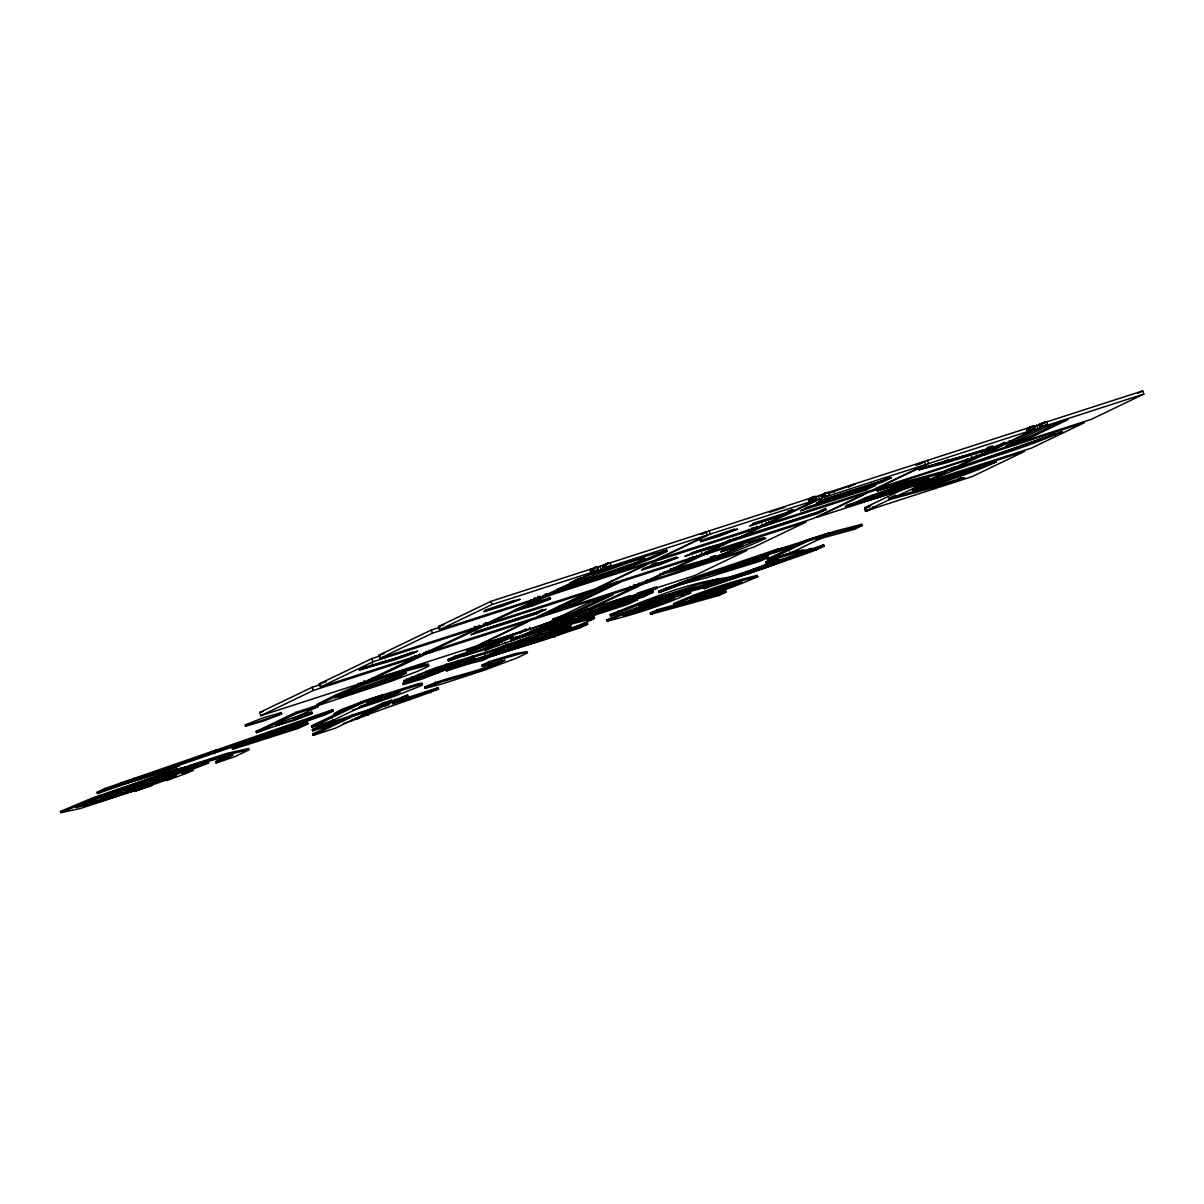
<?xml version="1.0" encoding="UTF-8"?>
<svg xmlns="http://www.w3.org/2000/svg" width="1204" height="1204" viewBox="0 0 1204 1204"><rect width="100%" height="100%" fill="white"/><g stroke="black" fill="none" stroke-linecap="round" stroke-linejoin="round"><path stroke-width="1.5" d="M364.857 682.096L364.887 681.223M424.425 653.456L424.47 652.583M484.008 624.816L484.038 623.943M543.576 596.191L543.621 595.318M583.127 611.602L583.172 610.729M642.71 582.977L642.74 582.104M702.278 554.337L702.323 553.464M761.861 525.712L761.711 523.966M867.046 507.832L867.091 506.959M920.563 483.857L920.609 482.985M980.146 455.217L980.176 454.344M594.686 618.043L570.892 624.184L570.455 622.889L594.249 616.764L593.798 618.856L573.39 627.705M864.969 497.974L861.026 499.976L861.462 501.27L883.465 492.767L912.993 483.737L912.557 482.458L909.186 483.225L883.029 491.473M933.521 481.058L928.976 482.954L928.495 484.986L950.498 476.468L980.026 467.453L979.589 466.174L976.218 466.941L951.777 474.617M911.533 483.225L912.557 482.458M912.993 483.737L891.457 492.09L861.462 501.27M980.026 467.453L958.489 475.806L928.495 484.986M360.237 684.068L361.26 683.3L356.82 684.73L364.3 681.84L364.255 680.501M364.3 681.84L363.277 682.593L419.82 655.428M372.698 680.034L376.762 677.822L370.561 680.727L368.499 679.613M418.766 655.924L420.828 654.675M415.726 657.384L423.883 653.2M375.738 678.574L476.062 646.172L528.511 620.978L428.188 653.366L435.306 649.934L535.645 617.547L588.094 592.338L487.755 624.741L491.819 622.513M432.236 651.153L428.188 653.366M432.266 651.409L433.244 649.302M435.306 649.934L436.33 649.182M422.86 653.968L478.951 627.585L475.309 628.759L476.272 626.667M480.411 626.035L477.266 627.48L475.204 626.366M491.849 622.769L495.913 620.542L488.433 623.446L550.363 594.641L551.342 592.549M475.309 628.759L538.519 598.945L534.877 600.119L535.9 599.366M494.889 621.309L595.212 588.906L647.662 563.698L547.338 596.1L548.362 595.348M551.417 594.129L555.495 591.916L549.295 594.821L547.233 593.707M592.323 572.171L591.044 572.156L590.216 569.718L597.681 566.828L598.508 569.266L592.323 572.171L492 604.574L439.55 629.782L438.467 626.562L490.901 601.353L591.239 568.965M594.279 567.505L593.301 569.597L595.363 570.711L594.46 571.494L598.102 570.305L534.877 600.119M609.946 566L604.784 568.153L602.722 567.039L603.686 564.947L608.848 562.795L610.142 562.81L610.97 565.248L606.906 567.46L610.97 565.248M607.824 566.693L605.747 565.579L606.726 563.487M574.323 613.152L576.385 614.266L579.53 612.821M578.507 613.573L582.586 611.361L576.385 614.266M586.784 609.134L587.552 610.232L590.968 609.555L591.947 607.463M590.968 609.555L595.032 607.328L560.056 621.264L559.619 619.985L575.527 613.634M581.562 612.114L637.653 585.731L634.011 586.905L635.02 586.152M638.06 584.692L634.011 586.905M629.812 586.483L630.595 587.582L638.09 584.948L639.068 582.841M638.09 584.948L642.153 582.721L631.874 587.597L531.551 619.985L479.102 645.193L579.425 612.806L578.146 612.791M594.008 608.095L694.347 575.693L746.796 550.484L646.458 582.886L647.436 580.795M642.274 582.465L643.041 583.564L651.575 580.162L650.175 580.132M650.551 580.93L654.615 578.703L587.552 610.232M641.13 583.473L697.221 557.091L693.579 558.28L694.603 557.512M693.579 558.28L697.643 556.052M786.934 513.973L749.61 525.892L793.24 510.947L792.804 509.668L786.498 512.693L786.934 513.973L751.025 530.332L650.702 562.719L598.253 587.928L698.696 555.556M697.673 556.308L701.736 554.081L701.691 552.756M653.591 579.455L753.915 547.067L806.364 521.859L706.041 554.246L710.089 552.034L710.044 550.695M705.935 551.853L706.703 552.967L710.119 552.29L711.097 550.198M710.119 552.29L714.183 550.062L674.014 568.739L673.578 567.445M730.557 541.078L730.121 539.798L719.616 544.84L720.052 546.119L714.439 547.414A39.747 1.731 -18.8 0 0 691.653 554.186L684.941 556.353C708.193 545.171 734.801 542.778 756.804 528.466L753.162 529.64L754.125 527.548M753.162 529.64L757.211 527.427L757.165 526.088M757.241 527.668L758.264 526.916M760.296 526.208L761.304 525.456M713.174 550.83L813.498 518.427L865.947 493.219L765.609 525.621L769.672 523.394M765.503 523.228L766.286 524.327L769.702 523.65L770.665 521.558M769.702 523.65L773.766 521.437L773.721 520.098M816.794 498.787L810.608 501.692L808.546 500.578L809.509 498.486L815.966 496.349L816.794 498.787L812.73 500.999L813.708 498.907M812.549 497.026L811.526 497.779L812.354 500.217L815.77 499.54M828.232 495.521L821.775 497.658L820.947 495.22L828.412 492.331L829.24 494.769L825.191 496.981L826.215 496.229M825.011 492.993L824.033 495.1L826.094 496.214M867.632 507.215L868.656 506.448L865.014 507.621L866.097 510.842L869.755 509.668L865.42 511.113L864.592 508.675L870.778 505.77M865.42 511.113L869.845 509.683M868.821 510.436L872.9 508.223L872.84 506.884M911.759 485.393L913.821 486.506L916.966 485.061L915.582 485.031M915.943 485.829L920.022 483.602L913.821 486.506M871.877 508.976L972.2 476.573L1024.649 451.365L924.311 483.767L925.289 481.675M924.311 483.767L928.374 481.555M924.205 481.374L924.988 482.473L928.404 481.811L929.383 479.704M928.404 481.811L932.468 479.583L895.957 496.484L895.52 495.205L888.597 498.531L889.034 499.81L866.097 510.842M949.294 468.883L945.14 470.869L945.576 472.164L877.37 491.006L876.933 489.727L952.499 468.838L975.496 456.933M971.327 456.767L973.404 457.881L976.549 456.436L976.504 455.097M975.526 457.189L979.589 454.962L973.404 457.881M931.444 480.336L1031.783 447.948L1084.217 422.739L983.894 455.127L988.996 452.418L987.611 452.373L984.571 453.848L1091.351 419.308L1143.8 394.099L1142.701 390.894L1042.378 423.281L1046.697 421.836L1047.525 424.275L1043.477 426.502L1046.502 425.042M991.027 451.711L992.051 450.943L950.302 470.373L949.866 469.078L945.2 471.321M1035.079 428.308L1028.893 431.213L1027.599 431.198L1026.771 428.759L1034.251 425.87L1035.079 428.308L1031.015 430.52L1032.039 429.768M1030.835 426.532L1029.811 427.3L1030.639 429.738L1034.055 429.06M1047.525 424.275L1040.06 427.164L1039.233 424.726L1045.418 421.821M1039.233 424.726L1043.281 422.514M244.894 725.034L262.261 718.171L281.45 712.482L280.412 713.189M461.704 655.021L479.388 648.053L498.757 642.304L497.719 643.011M701.089 539.753L700.006 540.491L702.037 540.144M275.55 724.522L292.888 717.689L312.017 712.015L310.978 712.708M424.214 664.623L425.268 663.901L393.422 674.195M550.318 597.47L515.779 609.675M662.952 551.372L664.006 550.649M207.118 762.523L208.397 761.711L176.521 770.906M128.407 788.981L148.303 782.766L148.739 784.045L100.218 800.856L99.781 799.576L114.892 793.602L166.017 775.737L165.58 774.458L161.381 776.475M547.549 636.103L568.544 627.781L570.952 626.336L570.515 625.042M232.688 753.87L215.621 761.696L216.058 762.975L234.103 756.955L249.258 749.746L226.894 754.757L175.227 771.794L174.791 770.515L226.457 753.478L248.822 748.467M754.923 576.746L757.331 575.346C728.826 582.33 700.397 591.706 673.548 603.671L675.158 603.64M928.615 477.085L913.249 483.797L884.458 493.836M354.668 687.8L333.944 696.424L341.981 694.979L367.807 686.822L404.017 673.277M336.699 696.424L334.381 697.718L342.418 696.258L377.514 684.925L400.044 676.497L406.47 672.901A35.383 1.55 -18.8 0 0 391.812 676.783L336.699 696.424L336.262 695.144M575.015 581.893L572.683 583.172L580.719 581.728L615.831 570.38L638.346 561.967L644.772 558.355A35.383 1.55 -18.8 0 0 630.113 562.238L575.015 581.893L574.564 580.599L581.983 577.423M412.776 680.426L404.544 682.307L403.957 680.531L435.863 667.693L492.135 650.265L508.148 644.245L508.585 645.525L490.6 654.163L466.399 662.606M404.544 682.307C436.284 665.285 474.526 658.723 508.585 645.525M764.149 537.706L715.944 556.76L674.014 568.739M358.115 684.745L361.155 683.285L260.832 715.688L259.733 712.467L312.182 687.258L320.971 684.429M420.723 654.645L320.399 687.048L319.316 683.842L371.75 658.633L380.554 655.789M475.971 627.465L480.306 626.02L379.982 658.407L378.884 655.202L431.333 629.993L440.137 627.149M148.438 775.933L97.524 793.556L97.088 792.277L104.929 788.5L217.292 749.595L217.743 750.89L209.887 754.652L171.269 768.032M97.524 793.556L105.365 789.779L131.703 780.674M260.832 715.688L313.266 690.479L413.604 658.076L416.644 656.616L416.704 655.292M320.399 687.048L372.849 661.839L473.172 629.436L478.334 627.299L479.312 625.207M379.982 658.407L432.417 633.199L532.755 600.811L537.917 598.659L538.895 596.567M99.781 799.576L111.882 794.821M100.218 800.856L121.137 793.195L108.285 796.672M590.216 569.718L596.401 566.813M148.303 782.766L143.08 785.279L143.517 786.558M173.06 770.861L177.003 768.98L177.44 770.259L99.044 797.861L76.078 807.583L103.679 800.555L136.368 789.99L135.932 788.71M209.451 753.373L217.292 749.595M135.6 789.342L169.899 777.167M133.915 790.155L134.351 791.434L171.796 777.919L174.926 776.64L146.557 785.58L146.12 784.286L186.214 769.762M164.406 775.496L174.926 771.418M220.332 748.617L212.491 752.395L212.927 753.674L325.291 714.785L333.147 711.007L332.71 709.728L220.332 748.617L220.768 749.911L212.927 753.674M283.376 723.258L256.557 732.709L256.121 731.415L295.778 712.362L317.645 705.303L318.082 706.582L293.294 718.502M596.657 567.746L603.686 564.947M590.261 571.057L593.301 569.597M177.44 770.259L92.843 799.275L60.636 812.79L80.517 808.441L136.368 789.99M148.739 784.045L125.487 791.103L166.017 775.737M602.662 565.699L608.848 562.795M146.557 785.58L190.277 769.221L163.443 777.453L163.007 776.174M163.443 777.453L175.363 772.697L208.834 762.99L182.015 773.284L193.392 770.214L187.177 773.058L166.408 780.598M256.557 732.709L296.214 713.641L318.082 706.582M411.542 656.963L412.31 658.061L416.644 656.616M471.11 628.322L471.893 629.436L476.212 627.976M530.693 599.697L531.461 600.796L535.795 599.351M535.554 598.824L539.874 597.38L536.833 598.839L534.772 597.726M591.044 572.156L594.084 570.696M428.579 664.518L428.052 663.916C389.735 673.322 351.779 685.723 316.923 704.445L317.359 705.725L319.737 704.987L391.451 681.163L417.005 671.516L425.328 667.859L429.015 665.797L428.489 665.21C390.171 674.601 352.215 687.002 317.359 705.725M477.266 627.48L480.306 626.02M569.733 582.932L579.38 578.296M602.722 567.039L605.747 565.579M594.46 571.494L598.508 569.266M311.023 708.479L317.645 705.303M369.282 680.712L429.091 652.598L424.771 654.043L423.989 652.944M483.572 624.304L484.339 625.403L488.673 623.958L428.85 652.071L433.184 650.627L431.905 650.611M543.139 595.664L543.922 596.778L548.241 595.333M590.592 572.908L591.029 574.188L604.784 568.153M603.505 568.137L606.53 566.678M370.561 680.727L373.616 679.267L371.539 678.153M489.712 623.461L492.767 621.986L491.473 621.986M549.295 594.821L552.335 593.361L551.056 593.346M487.755 624.741L490.796 623.281M547.338 596.1L550.363 594.641M232.191 748.03L238.392 745.05L307.426 722.52L307.863 723.8L298.366 728.36L232.628 749.324L232.191 748.03L258.845 739.542M529.941 604.754L534.907 602.376M232.628 749.324L238.828 746.345L307.863 723.8M324.854 713.49L332.71 709.728M301.09 725.56L307.426 722.52M475.821 631.799L536.231 612.535L542.568 609.495M701.074 534.29L706.146 531.852L707.245 535.073L654.795 560.281L554.472 592.669M536.668 613.814L546.164 609.254L477.13 631.799L470.93 634.779L536.668 613.814L536.231 612.535M702.414 534.124L709.186 530.874L809.509 498.486M493.173 646.142L448.37 660.966L447.933 659.672L455.052 656.255L475.776 649.392M496.936 643.809L513.416 636.675L466.926 652.041L466.49 650.762L473.654 647.316L520.188 631.919L526.464 628.909M810.608 501.692L710.27 534.094L657.836 559.288L758.159 526.9M311.55 725.861L361.396 701.902L382.285 695.159L382.721 696.439L332.876 720.398L311.986 727.156L311.55 725.861L318.503 723.619M448.37 660.966L462.396 655.247M466.926 652.041C494.453 641.04 522.837 632.19 550.634 621.866L541.228 626.381L564.224 618.781L563.788 617.501L544.328 623.928M311.986 727.156L361.832 703.181L382.721 696.439M370.651 700.743L382.285 695.159M553.328 610.202L570.741 604.589L617.276 582.224M339.573 722.189L312.724 730.858L312.287 729.579L320.219 725.756L364.962 711.308M571.178 605.868L621.023 581.908L600.134 588.651L550.288 612.61L571.178 605.868L570.741 604.589M312.724 730.858L320.655 727.05L349.295 717.795M487.891 647.451L484.595 649.031L485.031 650.31L536.728 631.739M487.861 645.389L501.677 640.814L511.369 636.163M485.031 650.31L494.904 645.57M446.202 669.605L454.089 665.812L491.804 654.329L492.24 655.623L481.75 660.665L476.122 661.959A39.747 1.731 -18.8 0 0 453.351 668.732L446.639 670.899L446.202 669.605L451.229 667.979M312.679 734.094L352.32 715.041L374.549 707.862L374.986 709.141L335.344 728.194L313.115 735.373L312.679 734.094L316.095 732.995M510.857 639.143L554.502 624.199L554.939 625.493L548.633 628.518L511.309 640.423L510.857 639.143L535.75 631.197M446.639 670.899L454.525 667.106L492.24 655.623M313.115 735.373L352.757 716.32L374.986 709.141M511.309 640.423L554.939 625.493M564.224 618.781L557.016 622.242L533.974 629.873L522.671 635.306L543.922 628.277M366.753 710.736L382.571 703.136L391.857 700.141L392.293 701.42L352.652 720.474L343.366 723.469M364.646 712.617L374.549 707.862M552.696 619.006L573.209 612.369L611.211 594.114M808.486 499.239L814.672 496.334M367.19 712.015L383.007 704.415L392.293 701.42M383.594 704.099L391.857 700.141M493.429 651.304L508.148 644.245M811.993 498.2L815.289 496.62L811.646 497.794L812.926 497.809M361.847 715.041L378.372 707.094M386.634 703.121L407.599 695.054L408.036 696.333L392.218 703.934L438.512 688.989L438.075 687.71L393.557 702.082M496.469 650.326L511.188 643.252L539.437 633.093L627.916 604.393L637.488 599.803L637.051 598.508M808.546 500.578L811.571 499.118M813.377 498.02L821.971 494.453M573.646 613.664L613.303 594.61L591.059 601.789L551.417 620.843L573.646 613.664L573.209 612.369M482.548 657.76L495.04 652.944M820.947 495.22L827.133 492.316M355.24 718.216L355.677 719.495L395.333 700.442L408.036 696.333M493.204 651.906L493.64 653.185L511.625 644.546L570.892 624.184M542.974 629.481L547.293 627.404M488.613 655.864L491.804 654.329M549.761 626.471L554.502 624.199M689.395 557.843L690.163 558.942L696.619 556.82M748.963 529.203L749.746 530.317L756.187 528.18M809.329 501.677L812.354 500.217M401.278 698.094L407.599 695.054M820.993 496.56L824.033 495.1M527.096 651.56L514.815 653.742L489.486 661.553L481.901 665.21L482.337 666.489L489.923 662.847L504.13 658.347L523.018 652.974L527.533 652.839L516.862 657.986L484.76 670.026L442.064 683.962L425.208 688.312L424.771 687.032C449.483 675.76 477.476 672.931 501.978 660.529M491.653 654.886L497.959 651.861L587.326 622.874L587.763 624.154L579.831 627.976L492.09 656.165L491.653 654.886L495.22 653.757M637.714 584.151L639.008 584.166L538.685 616.568L591.119 591.36L691.457 558.957L701.736 554.081M706.703 552.967L730.392 541.634L818.133 513.431L826.064 509.623L825.628 508.344L817.697 512.151L729.955 540.355L722.656 543.862L723.092 545.141M792.683 510.195L789.538 511.715L789.974 512.994M557.106 624.063L550.74 627.118L551.176 628.398L570.395 622.047M560.056 621.264L579.229 614.913L567.882 620.376L548.723 626.712L548.287 625.433L573.932 615.966M829.12 493.324L855.021 484.008L848.474 487.153M720.052 546.119L700.713 554.848M793.24 510.947L816.372 499.826L812.73 500.999M355.677 719.495C382.887 708.328 411.166 699.825 438.512 688.989M425.208 688.312C450.793 676.573 480.2 674.135 505.093 660.183L482.337 666.489M492.09 656.165L498.396 653.14L587.763 624.154M646.352 580.494L647.135 581.592L663.509 573.781C698.38 564.571 733.131 553.554 765.834 538.308L761.319 538.429L742.432 543.802L728.224 548.302L720.639 551.944L743.395 545.638C717.885 557.332 690.524 565.248 663.389 572.427M701.842 553.825L702.624 554.924L706.944 553.479M736.261 537.315L736.697 538.609L766.527 524.839L762.207 526.283L761.425 525.185M766.286 524.327L823.054 497.673M821.775 497.658L824.815 496.198M551.176 628.398L560.718 623.822L541.529 630.159M767.565 524.342L773.766 521.437M646.458 582.886L650.521 580.674L650.476 579.335M706.041 554.246L709.066 552.786M765.609 525.621L768.649 524.161M637.488 599.803L568.378 622.378L562.178 625.358L561.726 624.078L567.927 621.098L635.276 599.095M577.514 616.493L583.714 613.513L652.734 590.968L653.17 592.263L643.688 596.823L577.95 617.772L577.514 616.493L595.273 610.834M577.95 617.772L584.151 614.792L653.17 592.263M822.452 500.262L816.252 503.242L881.99 482.277L891.472 477.717L822.452 500.262L822.016 498.968M590.427 612.67L600.149 608.005L649.919 591.54L657.083 588.094L656.647 586.815L637.097 593.286M617.155 599.833L607.328 604.558L657.083 588.094M431.739 690.75L438.075 687.71M630.956 599.156L636.69 596.401M481.645 659.927C508.991 649.392 537.962 643.312 564.947 632.386L564.51 631.092M647.993 593.256L652.734 590.968M805.371 507.832L865.781 488.568L872.163 485.513M819.367 500.819L881.554 480.998L889.455 477.19M584.151 624.394L587.326 622.874M915.973 465.436L924.431 461.373L925.515 464.578L873.081 489.787L772.742 522.19M919.013 464.458L927.471 460.395L1027.795 427.992M866.218 489.862L875.79 485.257L806.68 507.847L800.479 510.827L866.218 489.862L865.781 488.568M691.141 580.975L659.009 592.549L658.573 591.254L697.116 576.37L778.401 548.783L778.837 550.062L771.087 553.795L709.291 574.594M625.764 612.625L617.848 614.296L618.389 613.408L610.548 615.936L610.112 614.642C643.794 601.217 678.108 586.544 713.806 579.831L714.243 581.111L706.327 584.918M610.548 615.936L648.745 600.841M659.009 592.549L685.934 581.833M680.064 583.172C708.599 572.216 739.301 566.723 768.092 555.977L768.528 557.256L759.017 561.561L706.206 577.845L680.501 584.452L680.064 583.172L686.325 581.758M1028.893 431.213L928.555 463.6L876.121 488.809L976.444 456.421L975.15 456.406M638.632 604.257L645.555 600.947L713.761 582.089L714.198 583.368L707.275 586.694L639.068 605.552L638.632 604.257L642.229 603.279M680.501 584.452C709.036 573.495 739.738 568.002 768.528 557.256M1031.015 430.52L1034.657 429.346L1006.845 442.711C978.039 453.457 947.337 458.965 918.802 469.921L944.508 463.314L999.079 446.443L998.643 445.164L996.897 445.736M639.068 605.552L645.991 602.226L714.198 583.368M877.37 491.006L884.293 487.68L883.856 486.401M1026.771 428.759L1032.957 425.855M710.631 581.351L713.806 579.831M770.65 552.501L778.401 548.783M1026.816 429.376L1033.574 426.126L1031.903 426.667M710.51 581.893L716.832 578.853C738.097 577.529 758.445 566.903 778.446 559.755M778.341 549.28L835.967 530.949L861.718 524.327L862.154 525.606L854.554 529.248L816.357 539.648M865.014 507.621L910.691 485.679M1029.856 428.398L1040.256 423.974M1026.831 430.099L1029.856 428.639M692.255 590.216L699.991 587.958M707.786 584.692L717.268 580.132L723.168 580.087M773.675 551.522L774.112 552.802L781.878 549.084L804.994 541.695M967.248 458.724L968.031 459.823L972.35 458.378L868.987 492.24L816.538 517.449L916.861 485.046M1027.599 431.198L1030.639 429.738M1043.657 423.296L1046.697 421.836M713.761 582.089L708.524 584.602L708.96 585.896M761.891 558.957L768.092 555.977M1000.193 444.411L1004.843 442.184M650.295 613.062L657.218 609.736L725.606 590.848L726.042 592.127L719.134 595.453L650.732 614.356L650.295 613.062L655.698 611.572M951.175 468.461L955.103 466.565L955.54 467.859M1004.783 442.681L1001.683 444.186L1002.119 445.465M1039.278 426.065L1042.318 424.606L1042.273 423.266M971.432 459.16L974.472 457.701M918.998 484.354L945.576 472.164M978.566 455.729L999.079 446.443M920.127 483.346L920.909 484.444L927.351 482.307M924.988 482.473L929.322 481.028L925.68 482.202L925.139 480.592M979.695 454.706L980.477 455.804L984.812 454.359L984.872 453.035M1040.06 427.164L1044.38 425.719M650.732 614.356L657.655 611.03L726.042 592.127M703.798 587.356L704.235 588.636L712 584.903L728.796 579.425M925.68 482.202C969.747 461.779 1018.042 451.62 1062.364 431.619L943.846 472.239M984.706 451.967L985.248 453.562L1041.34 427.179M767.324 559.092L806.981 540.039L829.33 532.815L829.767 534.109L790.11 553.163L767.761 560.372L767.324 559.092L772.486 557.422M866.699 511.128L869.755 509.668M983.894 455.127L986.934 453.667M767.761 560.372L807.417 541.318L829.767 534.109M1045.719 426.788L1006.062 445.841L1028.427 438.617L1068.068 419.564L1045.719 426.788L1045.283 425.494M821.068 536.788L829.33 532.815M1007.357 444.005L1027.99 437.338L1062.68 420.663M806.545 550.725L811.27 548.452L811.707 549.731M858.678 525.787L861.718 524.327M720.067 593.497L725.606 590.848M961.153 477.627L956.999 479.628L957.436 480.908L889.034 499.81M803.82 553.524L806.981 552.004M1137.629 393.332L1142.701 390.894M816.478 549.807L824.063 546.149L823.626 544.87L816.041 548.512L816.478 549.807L802.09 555.089L704.235 588.636M957.436 480.908L964.344 477.582L888.597 498.531M175.618 766.06L178.899 764.299L120.385 783.322L120.821 784.602L129.325 782.54L154.985 774.849A19.866 0.873 -18.8 0 0 176.055 767.354L179.336 765.578L120.821 784.602M648.429 602.391L641.085 605.913L645.434 605.281M993.225 462.216L971.327 470.764M513.596 644.426L538.82 637.819L568.107 626.501L568.544 627.781M774.368 563.005L781.23 559.634L766.286 563.111L765.849 561.817L781.05 555.751L781.486 557.031L766.286 563.111M80.081 803.971L84.807 801.939M427.285 673.202L438.075 669.966L438.512 671.245L474.843 658.287L442.771 667.814L424.485 675.113L429.286 674.059M734.786 529.007L703.497 539.738M393.858 675.474L389.178 677.732L401.549 674.3M676.422 557.046L642.876 568.559M435.682 672.63L438.106 671.591M398.69 691.668L367.37 702.835M673.232 597.771L627.991 613.182M738.804 582.104L693.308 597.41M623.642 613.784L631.107 610.804M216.058 762.975L233.124 755.164L212.732 760.025L175.227 771.794M637.879 608.953L642.65 607.042M785.806 560.221L780.613 562.253A49.108 2.137 -18.8 0 1 770.409 566.03M649.708 600.45L654.856 598.448M86.372 801.262L96.862 797.244M560.763 632.506L571.81 628.307M583.549 576.821L629.677 560.959A35.383 1.55 -18.8 0 1 644.336 557.076L644.667 557.437M385.987 661.342L417.637 651.048L414.372 652.809A19.866 0.873 -18.8 0 1 393.287 660.319L359.123 670.071L385.987 661.342L385.551 660.063M570.952 626.336L543.395 634.297L506.839 647.601L539.257 639.113L538.82 637.819M515.056 600.194L485.167 610.157M358.461 704.445L341.469 710.947L334.245 715.071M866.489 497.342L881.494 492M934.981 480.516L950.061 475.189M438.075 669.966L469.47 658.889L469.906 660.168M803.249 553.223L814.446 549.099M695.22 595.589L698.139 594.52M390.999 679.869L396.282 677.942M823.626 544.87L711.564 583.624L712 584.903M824.063 546.149L726.448 579.937M522.702 640.227L527.819 638.361M658.573 591.254L675.61 585.054M98.608 796.581L114.41 790.847M540.927 638.511L545.924 636.705L545.487 635.411M796.672 555.601L801.653 553.81M591.029 574.188L642.59 557.031L662.32 551.462L667.317 551.266C629.496 569.974 587.567 578.657 548.693 594.535L552.335 593.361M171.073 777.498L176.175 775.692M677.295 584.452L682.322 582.676M690.705 579.696L699.088 576.716M755.495 570.049L764.359 566.918M651.424 564.45L656.601 562.629M1004.828 451.756L1054.343 433.982L1054.779 435.261M699.238 577.062L778.837 550.062M650.461 600.194L698.997 584.196L714.243 581.111M969.702 471.336L953.162 476.995M381.322 683.255L386.168 681.569M116.096 790.26L131.326 784.963M656.21 604.995L665.993 601.579M724.868 588.139L729.759 586.438M944.387 461.162L949.188 459.492M704.039 574.97L712.046 572.201M536.307 635.306L541.288 633.59M97.088 792.277L104.101 789.839M112.89 786.799L128.693 781.336M155.03 772.216L163.804 769.175M202.438 755.811L207.705 753.975M224.787 748.135L230.054 746.314M237.068 743.876L242.335 742.055M268.673 732.95L323.108 714.107M145.744 775.812L151.012 773.976M159.801 770.936L217.743 750.89M220.768 749.911L333.147 711.007M146.677 780.779L107.848 795.392L109.504 795.167M984.661 458.709L1003.143 452.343M448.565 667.513L453.411 665.842M432.281 674.406L450.627 668.235M637.036 608.667L641.657 607.072M748.03 572.668L756.443 569.778M702.519 592.91L710.225 590.261M374.128 698.922L418.164 685.166A46.956 2.047 -18.8 0 1 419.895 686.25L397.41 695.144A46.143 2.017 -18.8 0 1 363.277 706.823L352.426 710.255M718.457 569.974L727.096 567.024M646.157 608.381L654.524 605.552M133.027 784.376L151.915 778.01M148.273 780.237L164.075 774.955M714.86 591.525L723.228 588.711M739.015 562.96L743.967 561.305M152.08 785.52L134.351 791.434M903.331 481.766L909.396 479.749M710.33 557.196L715.507 555.48M663.509 596.808L688.778 589.493M215.621 761.696L228.745 757.316M769.627 512.287L785.068 507.17M821.715 501.782L841.265 495.311M596.1 606.816L629.993 595.634M531.084 631.092L545.246 626.411L545.683 627.69M615.033 603.354L636.359 596.296M447.933 659.672L468.612 652.839M489.291 645.991L494.468 644.29M616.749 603.866L629.18 599.742M590.592 612.866L595.92 611.105M617.246 604.047L622.573 602.286M447.151 664.924L442.335 666.534L442.771 667.814M741.303 574.805L753.719 570.681M580.749 611.918L585.957 610.187L586.393 611.466M466.49 650.762L481.991 645.63M436.977 671.426L442.124 669.725L442.56 671.019M489.095 656.346L498.682 653.17M644.727 606.018L653.336 603.189M713.475 589.162L722.084 586.333M111.897 795.573L117.104 793.857M146.12 784.286L155.451 781.215M882.848 494.362L846.427 505.379M941.784 480.727L951.491 477.552M716.034 583.353L721.286 581.637M638.075 611.03L642.921 609.435M703.482 595.273L711.564 592.624M158.567 775.812L170.095 772.035M175.995 770.124L178.433 769.326M134.291 789.252L76.755 806.59M787.461 511.399L792.804 509.668M736.697 538.609L826.064 509.623M950.302 470.373L967.098 464.879M760.567 555.796L765.609 554.156M774.112 552.802L798.402 545.096M177.003 768.98L92.407 797.996L60.2 811.511L61.871 811.827M163.368 778.597L166.122 777.709M595.333 567.641L597.003 567.099M605.823 564.255L706.146 531.852M924.431 461.373L824.093 493.775L825.387 493.791M606.906 567.46L707.245 535.073M825.191 496.981L925.515 464.578M1043.477 426.502L1143.8 394.099M438.467 626.562L443.749 624.861M439.55 629.782L539.874 597.38M985.248 453.562L988.905 452.388M536.833 598.839L539.994 597.395L539.934 596.055M378.884 655.202L384.181 653.486M489.125 623.175L492.767 621.986M707.395 552.681L711.037 551.507L708.975 550.394M319.316 683.842L326.359 681.554M433.184 650.627L429.542 651.8L429 650.205M651.469 580.147L647.827 581.321L647.27 579.711M259.733 712.467L263.255 711.338M369.959 680.441L373.616 679.267M811.27 548.452L803.309 551.026A64.655 2.814 -18.8 0 0 791.976 552.576L782.615 555.3M610.112 614.642L616.388 612.625M810.111 550.243L803.745 552.305A64.655 2.814 -18.8 0 0 792.428 553.855L781.486 557.031M556.805 633.981L565.489 631.182M256.121 731.415L264.534 728.706M312.287 729.579L315.869 728.42M328.391 724.372L337.346 721.482M383.85 706.462L389.193 704.746M424.801 693.233L430.144 691.517L430.581 692.797M987.114 447.602L992.382 445.916M752.726 523.469L786.498 512.693M995.106 446.308L944.071 462.02L919.931 468.281M557.602 589.162L643.387 560.176L663.208 552.034L666.881 549.987L666.354 549.385M778.943 549.837L787.702 547.037M616.598 604.032L621.926 602.331M742.567 565.383L751.462 562.539M561.726 624.078L577.724 618.976M319.301 703.708L324.644 702.007M500.563 652.041L513.039 648.068M276.604 733.868L289.05 729.91M180.133 768.784L185.22 767.159M188.607 766.075L197.095 763.381M95.733 802.436L101.031 800.75M733.146 577.378L738.037 575.828M659.596 601.187L664.141 599.742M721.903 550.123L730.467 547.459M481.901 665.21L487.033 663.6M940.128 481.254L913.46 489.095M633.123 612.595L636.449 611.557M698.486 596.838L701.812 595.784M198.78 762.869L203.852 761.319M207.223 760.281L212.295 758.746M712.181 585.264L746.209 574.443A49.108 2.137 -18.8 0 0 768.829 566.602M83.558 806.108L88.78 804.543M824.168 535.825L862.154 525.606M728.706 578.657L731.671 577.8M765.849 561.817L770.695 560.462M359.514 706.597L388.049 697.312L400.285 692.149L384.859 696.454A22.725 0.993 -18.8 0 0 369.222 701.766M732.183 546.917L742.958 544.358M917.117 489.23L922.52 487.74M187.689 770.139L192.956 768.935M553.042 635.501L564.947 632.386M493.64 653.185L504.431 650.371M508.028 649.423L513.416 648.023M705.439 587.161L699.87 588.5M724.522 579.756L727.231 579.079M362.088 667.949L392.85 659.039A19.866 0.873 -18.8 0 0 412.791 651.981M120.385 783.322L128.888 781.245M428.368 686.19L424.771 687.032M719.616 544.84L714.002 546.134A39.747 1.731 -18.8 0 0 691.216 552.907M641.566 604.769L650.175 602.542L650.611 603.821M439.144 670.884L420.015 676.558L402.603 683.42L404.574 683.089M404.108 681.028L406.937 680.546M690.298 591.631C661.794 598.629 633.364 607.99 606.515 619.955L608.125 619.925M1029.917 427.315L1031.211 427.33M980.477 455.804L981.772 455.819M968.031 459.823L969.31 459.838M920.909 484.444L922.189 484.459M867.738 507.23L869.017 507.245M762.207 526.283L763.486 526.298M749.746 530.317L751.025 530.332M702.624 554.924L703.904 554.939M690.163 558.942L691.457 558.957M593.361 568.273L594.641 568.288M647.135 581.592L648.414 581.607M643.041 583.564L644.336 583.579M635.968 585.626L633.906 584.512M630.595 587.582L631.874 587.597M543.922 596.778L545.201 596.793M531.461 600.796L532.755 600.811M590.607 608.772L591.886 608.772L588.244 609.961L587.702 608.351M484.339 625.403L485.633 625.418M471.893 629.436L473.172 629.436M424.771 654.043L426.05 654.058M412.31 658.061L413.604 658.076M333.809 713.776L341.033 709.668L368.74 699.328L417.713 683.887A46.956 2.047 -18.8 0 1 421.957 683.541M709.472 552.019L708.524 550.544M1042.318 424.606L1043.1 425.719M982.735 453.246L983.517 454.344M923.167 481.886L923.95 482.985M768.558 521.753L770.62 522.882L766.978 524.056L766.421 522.446M752.003 527.758L752.786 528.857M704.882 552.365L705.664 553.464M692.42 556.383L693.203 557.482M645.299 581.005L646.081 582.104M546.18 594.219L546.962 595.318M537.812 596.266L538.594 597.365M533.718 598.237L534.501 599.336M486.597 622.844L487.379 623.943M474.15 626.863L474.933 627.976M427.029 651.484L427.811 652.583M414.567 655.503L415.35 656.601M1036.599 425.147L1037.697 428.368M1027.99 437.338L1028.427 438.617M1009.434 440.453L1009.87 441.733M981.666 452.945L982.223 454.555M952.063 467.543L952.499 468.838M942.1 472.811L942.536 474.105M939.06 473.789L939.496 475.083M927.471 460.395L928.555 463.6M925.966 464.985L926.403 466.264M922.098 481.585L922.64 483.18M881.554 480.998L881.99 482.277M854.118 527.969L854.554 529.248M833.966 490.991L834.402 492.27M818.329 495.642L819.412 498.847M817.697 512.151L818.133 513.431M806.981 540.039L807.417 541.318M789.673 551.868L790.11 553.163M781.441 547.79L781.878 549.084M733.221 538.293L733.657 539.588M729.955 540.355L730.392 541.634M727.788 547.022L728.224 548.302M709.186 530.874L710.27 534.094M716.832 578.853L717.268 580.132M718.698 594.159L719.134 595.453M709.878 584.437L710.315 585.716M706.838 585.415L707.275 586.694M696.394 588.199L696.83 589.478M687.65 579.53L688.086 580.81M670.538 568.423L670.974 569.718M663.073 572.502L663.509 573.781M666.158 587.612L666.595 588.891M660.033 573.48L660.469 574.759M657.218 609.736L657.655 611.03M649.483 590.261L649.919 591.54M645.555 600.947L645.991 602.226M638.135 595.709L638.572 597.003M625.598 608.411L626.035 609.691M617.998 610.864L618.435 612.144M600.043 566.121L601.142 569.326M593.151 616.659L593.587 617.938M580.283 580.433L580.719 581.728M590.065 617.261L590.502 618.54M590.472 619.082L590.908 620.361M584.662 609.329L585.204 610.94M583.714 613.513L584.151 614.792M585.159 618.51L585.596 619.804M578.627 620.391L579.064 621.685M566.828 616.523L567.265 617.803M567.445 619.082L567.882 620.376M567.927 621.098L568.378 622.378M568.258 625.237L568.694 626.531M562.915 628.759L563.352 630.053M560.643 626.02L561.079 627.299M545.111 593.918L545.653 595.513M555.179 631.799L555.616 633.093M554.547 635.878L554.999 637.172M551.342 630.234L551.778 631.528M549.731 629.602L550.168 630.881M539.437 633.093L539.889 634.373M533.538 628.593L533.974 629.873M534.651 635.878L535.088 637.172M529.594 627.404L530.031 628.684M529.76 636.48L530.196 637.759M520.188 631.919L520.625 633.199M520.61 639.76L521.046 641.04M517.585 642.093L518.021 643.372M515.372 636.976L515.809 638.255M513.175 647.963L513.626 649.242M511.188 643.252L511.625 644.546M505.153 642.229L505.59 643.508M490.901 601.353L492 604.574M501.677 640.814L502.113 642.108M500.668 647.015L501.105 648.294M497.959 651.861L498.396 653.14M485.528 622.543L486.085 624.154M494.844 653.351L495.28 654.63M492.135 650.265L492.571 651.545M490.163 652.884L490.6 654.163M489.486 661.553L489.923 662.847M487.063 655.593L487.5 656.872M485.212 652.116L485.648 653.396M484.896 654.254L485.347 655.548M473.654 647.316L474.09 648.595M472.269 655.804L472.705 657.083M467.619 658.799L468.055 660.078M458.799 661.252L459.236 662.531M457.821 660.304L458.257 661.583M455.052 656.255L455.488 657.534M453.938 664.578L454.375 665.872M454.089 665.812L454.525 667.106M450.356 663.871L450.793 665.15M446.473 664.036L446.91 665.33M446.082 667.317L446.518 668.596M431.333 629.993L432.417 633.199M435.863 667.693L436.299 668.972M425.96 651.183L426.502 652.779M435.276 681.991L435.713 683.27M430.415 672.359L430.851 673.638M429.316 671.29L429.753 672.569M426.306 671.125L426.743 672.419M418.104 674.24L418.541 675.519M411.467 676.919L411.903 678.198M406.636 679.056L407.072 680.35M403.957 680.531L404.393 681.825M394.897 699.148L395.333 700.442M371.75 658.633L372.849 661.839M372.262 663.765L372.698 665.059M382.571 703.136L383.007 704.415M367.957 714.107L368.394 715.387M361.396 701.902L361.832 703.181M352.29 687.439L352.727 688.718M352.32 715.041L352.757 716.32M352.215 719.194L352.652 720.474M341.981 694.979L342.418 696.258M332.439 719.119L332.876 720.398M312.182 687.258L313.266 690.479M320.219 725.756L320.655 727.05M295.778 712.362L296.214 713.641M238.392 745.05L238.828 746.345M180.043 767.986L180.48 769.281M173.722 775.346L174.159 776.625M168.62 773.48L169.057 774.759M159.966 777.152L160.403 778.446M151.343 781.787L151.779 783.067M147.249 774.593L147.686 775.873M138.972 787.732L139.408 789.011M133.945 778.311L134.381 779.59M130.875 791.133L131.311 792.428M104.929 788.5L105.365 789.779M104.838 797.138L105.275 798.433M987.897 451.575L987.957 452.915M419.729 653.832L419.79 655.172M373.661 677.942L373.707 679.282M390.894 696.032A46.143 2.017 -18.8 0 1 386.153 697.703M380.028 696.604A22.725 0.993 -18.8 0 1 384.422 695.159M752.109 571.012A49.108 2.137 -18.8 0 1 747.338 572.622M419.173 655.157A3.401 3.191 64.3 0 1 418.601 654.479M478.74 626.516A3.401 3.191 64.3 0 1 478.169 625.839M359.59 683.797A3.401 3.191 64.3 0 1 359.018 683.119M377.349 677.19A3.401 3.191 64.3 0 1 377.303 678.063M933.055 478.966A3.401 3.191 64.3 0 1 933.025 479.839M436.917 648.565A3.401 3.191 64.3 0 1 436.886 649.438M774.353 520.805A3.401 3.191 64.3 0 1 774.307 521.678M697.026 556.037A3.401 3.191 64.3 0 1 696.454 555.36M756.594 527.397A3.401 3.191 64.3 0 1 756.022 526.72M538.323 597.891A3.401 3.191 64.3 0 1 537.752 597.214M714.77 549.445A3.401 3.191 64.3 0 1 714.74 550.318M595.438 605.853A3.401 3.191 64.3 0 1 595.589 607.584M873.487 507.591A3.401 3.191 64.3 0 1 873.442 508.464M624.078 615.063L623.16 615.801L653.155 606.635L674.692 598.283L624.078 615.063M691.111 598.779L690.193 599.517L720.173 590.351L741.709 581.999L691.111 598.779M246.368 725.606L245.33 726.313L264.428 720.654L281.887 713.761L246.368 725.606M484.67 611.075L483.632 611.767L502.73 606.109L520.188 599.231L484.67 611.075M439.58 672.178L422.198 679.026L403.039 684.715L420.452 677.837L439.58 672.178M677.882 557.633L660.499 564.495L641.356 570.169L658.754 563.306L677.882 557.633M463.209 655.578L462.14 656.3L481.54 650.566L499.193 643.598L463.209 655.578M701.526 541.048L700.442 541.77L719.841 536.021L737.51 529.053L701.526 541.048M277.04 725.109L276.002 725.801L295.115 720.142L312.453 713.295L277.04 725.109M515.342 610.563L514.304 611.271L533.432 605.597L550.755 598.749L515.342 610.563M690.735 592.91C663.916 604.92 635.411 614.16 606.951 621.234C633.801 609.269 662.23 599.908 690.735 592.91M757.767 576.626C730.933 588.636 702.444 597.876 673.984 604.95C700.833 592.985 729.263 583.624 757.767 576.626M929.052 478.379C902.217 490.389 873.713 499.615 845.253 506.703C872.102 494.724 900.532 485.362 929.052 478.379M996.069 462.095C969.235 474.105 940.745 483.331 912.286 490.419C939.135 478.455 967.564 469.078 996.069 462.095"/></g></svg>
